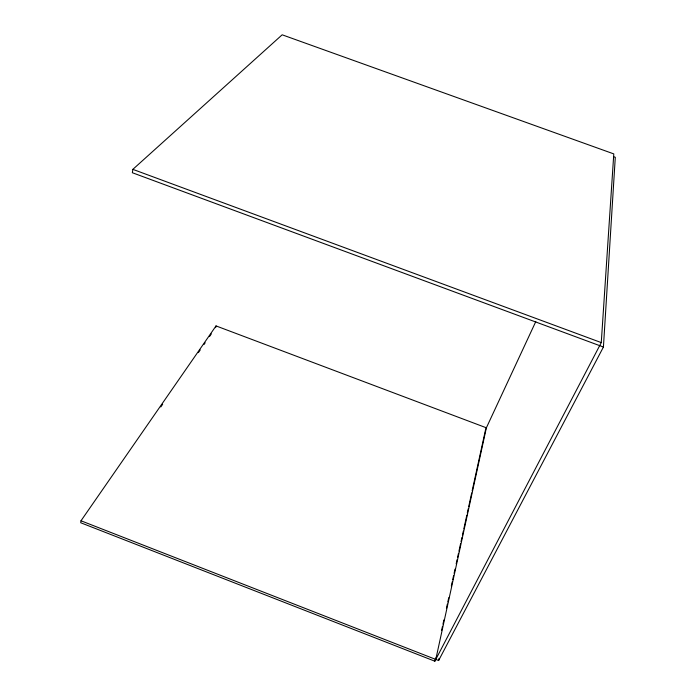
<?xml version="1.0" encoding="UTF-8"?>
<svg xmlns="http://www.w3.org/2000/svg" width="696" height="696" viewBox="0 0 696 696"><rect width="100%" height="100%" fill="white"/><g stroke="black" fill="none" stroke-linecap="round" stroke-linejoin="round"><path stroke-width="1.04" d="M603.423 347.026L132.353 172.73L132.849 169.363L282.167 34.8L613.794 153.903L601.266 342.589L434.852 661.2L80.71 522.748L80.997 520.782L438.602 660.539L603.423 347.026L615.29 157.296L613.533 156.67M438.602 660.539L439.054 658.425M434.852 661.2L435.548 658.024M441.577 630.515L442.499 626.278M442.96 624.164L443.891 619.927M446.44 608.287L447.363 604.058M447.832 601.936L448.755 597.707M451.304 586.067L452.235 581.83M452.696 579.716L453.627 575.479M454.088 573.365L455.019 569.137M456.176 563.838L457.098 559.61M457.568 557.496L458.49 553.259M458.951 551.145L460.578 543.733M461.039 541.618L461.97 537.39M462.431 535.268L463.362 531.039M463.823 528.917L466.833 515.162M467.294 513.048L468.225 508.811M468.686 506.697L471.705 492.942M472.166 490.819L485.608 429.449L535.789 321.587M435.774 659.434L486.373 427.805L216.038 325.919L80.997 520.782M215.638 327.668L216.038 325.919M160.802 406.951L162.655 404.272M198.386 352.611L200.239 349.94M203.928 344.59L205.163 342.815M209.479 336.577L211.323 333.906M132.849 169.363L601.266 342.589"/></g></svg>
